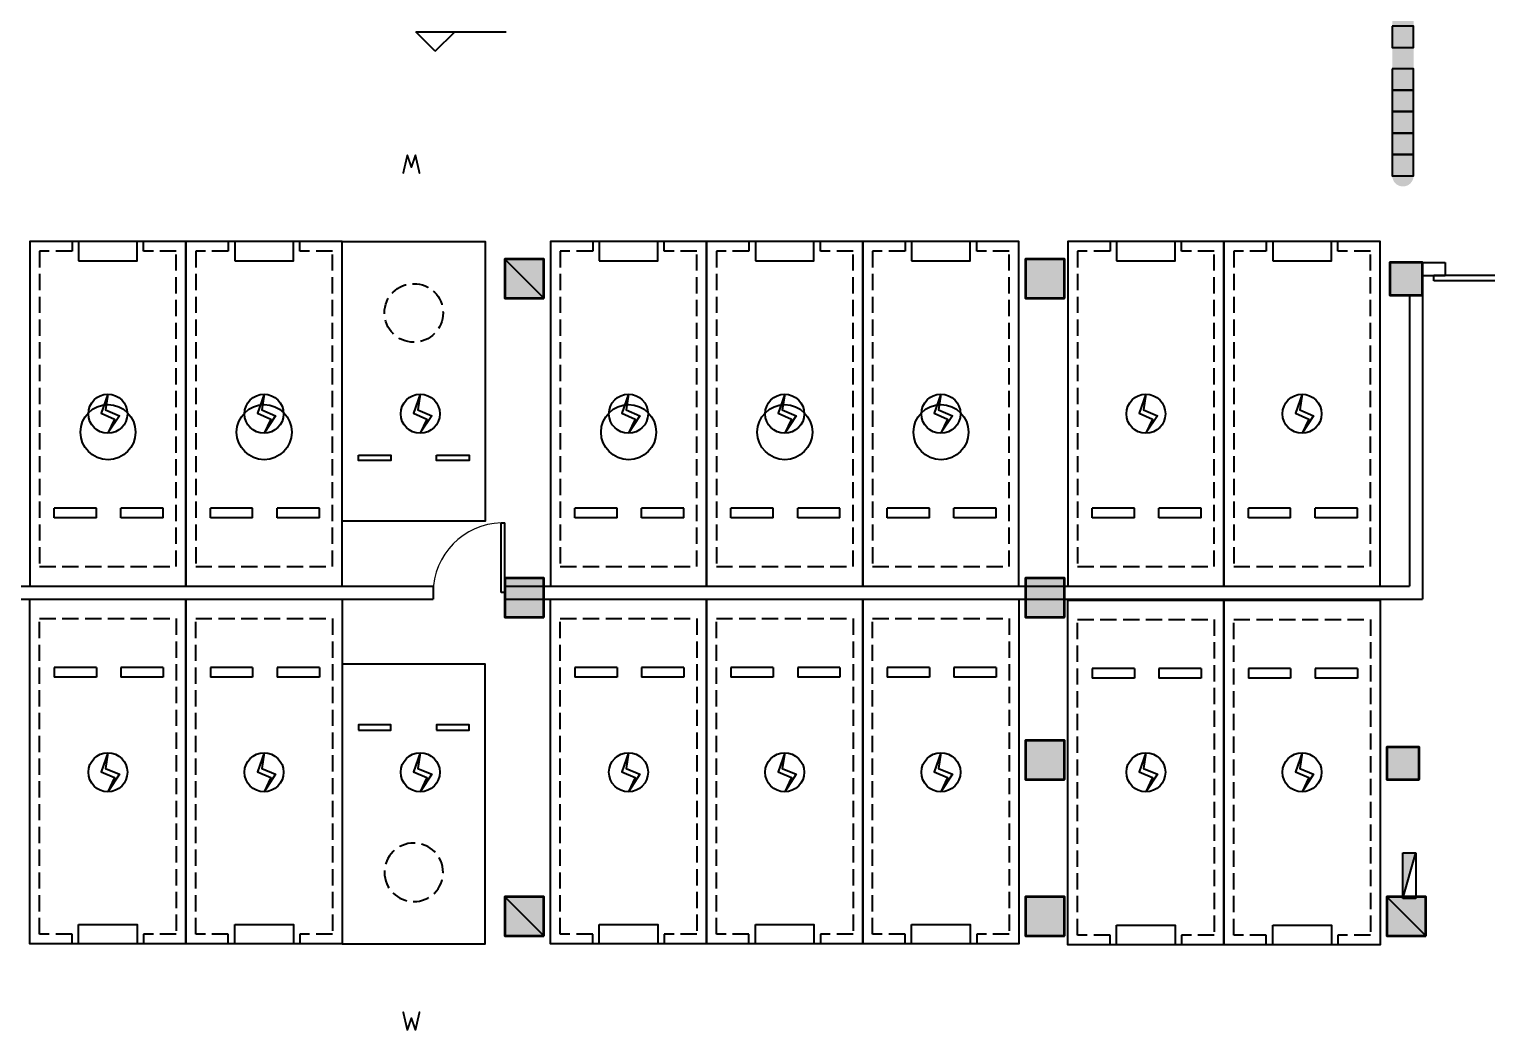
# Model space of a CAD drawing. Extents: x 512858 to 514372, y -232486 to -231710.
# Drawn here: x 512946.51 to 512968.91, y -232115.56 to -232100.16 of the extents above; entities that cross this region are included whole.
import ezdxf
from ezdxf.enums import TextEntityAlignment as Align

# ---------------------------------------------------------------- set-up
doc = ezdxf.new("R2010")
doc.units = 0
doc.header["$LTSCALE"] = 1000
for name, pattern in [('B1F_车位$0$__DASH', [0.35, 0.25, -0.1]), ('B1F_车位$0$DASH', [0.35, 0.25, -0.1]), ('DASH', [0.35, 0.25, -0.1]), ('新块$0$__DASH', [0.35, 0.25, -0.1]), ('新块$0$DASH', [0.35, 0.25, -0.1])]:
    doc.linetypes.add(name, pattern=pattern)
doc.layers.get('0').update_dxf_attribs({"color": 252})
for name, color, linetype in [('_0', 252, 'Continuous'), ('A-ANNO-HATC-PATT', 252, 'Continuous'), ('A-ANNO-LEVL', 252, 'Continuous'), ('A-COLU-CONC', 252, 'Continuous'), ('A-DOOR-FIRE', 252, 'Continuous'), ('A-WALL-BLOK', 252, 'Continuous'), ('AA-WALL', 252, 'Continuous'), ('AD-普通车位', 252, 'Continuous'), ('B1F_车位$0$A-PARK-W', 252, 'Continuous'), ('B1F_车位$0$AD-微型车位', 252, 'B1F_车位$0$DASH'), ('B1F_车位$0$P-减速带', 252, 'Continuous'), ('新块$0$A-PARK-D', 252, 'Continuous'), ('新块$0$AD-普通车位', 252, '新块$0$DASH')]:
    doc.layers.add(name, color=color, linetype=linetype)
for name, color, linetype, lineweight in [('P-FIRE-FH', 252, 'Continuous', 25), ('s-colu-cons', 252, 'Continuous', 35), ('S-COLU-HATC', 252, 'Continuous', 25)]:
    doc.layers.add(name, color=color, linetype=linetype, lineweight=lineweight)
doc.layers.add('数车位', color=252, linetype='Continuous', plot=False)
doc.styles.add('B1F_车位$0$CADReader_TextStyle', font='tssdeng.shx', dxfattribs={"height": 0.2, "bigfont": 'gbcbig.shx'})

# ---------------------------------------------------------------- blocks, each defined once
blk = doc.blocks.new('新块$0$A$C0EC85F9A')
at = {"layer": '新块$0$A-PARK-D'}
for p, q in [((1024.865119934082, 1200.108159065247), (374.865119934082, 1200.108155250549)), ((374.8651123046875, 1050.108156204224), (374.865119934082, 1200.108155250549)), ((1024.865119934082, 1050.108158111572), (1024.865119934082, 1200.108159065247)), ((2049.865119934082, 1200.108160018921), (1399.865112304688, 1200.108158111572)), ((1399.865127563477, 1050.108156204224), (1399.865112304688, 1200.108158111572)), ((2049.865127563477, 1050.108158111572), (2049.865119934082, 1200.108160018921)), ((1024.865119934082, 1050.108158111572), (374.8651123046875, 1050.108156204224)), ((2049.865127563477, 1050.108158111572), (1399.865127563477, 1050.108156204224))]:
    blk.add_line(p, q, dxfattribs=at)
for points in [[(2400, 9.536743164e-07), (2400.000007629395, 5300), (7.6293945312e-06, 5300), (0, 0)], [(750.0000076293945, 5000.000000953674), (1650.000015258789, 5000.000000953674), (1650, 5299.999997138977), (750, 5299.999999046326)]]:
    blk.add_lwpolyline(points, close=True, dxfattribs=at)
at = {"layer": '新块$0$A-PARK-D', "linetype": '新块$0$__DASH'}
blk.add_lwpolyline([(650, 5300.000000953674), (650.0000076293945, 5150), (150, 5150.000000953674), (150.0000076293945, 300), (2250.000007629395, 300.0000009536743), (2250.000015258789, 5150), (1750.000007629395, 5150), (1750.000007629395, 5300.000000953674)], dxfattribs=at)
blk = doc.blocks.new('新块$0$dfghgfhfghg')
at = {"layer": '新块$0$A-PARK-D', "extrusion": (-1.872561112644678e-08, 1.87406039580014e-20, 0.9999999999999999), "rotation": 8.24447464e-08}
blk.add_blockref('新块$0$A$C0EC85F9A', (-1200.000000011176, -2800.000008820101, -2.2470733351e-05), dxfattribs=at)
blk = doc.blocks.new('A$C040F5B7D')
at = {"layer": '新块$0$AD-普通车位', "extrusion": (2.154672387120172e-06, 6.254128229541402e-07, -0.9999999999974832), "zscale": -1}
blk.add_blockref('新块$0$dfghgfhfghg', (-1200.000486263942, 2799.99967507812, 0.0051262731014366), dxfattribs=at)
blk = doc.blocks.new('CHEWEI')
at = {"layer": 'AD-普通车位', "extrusion": (0, 0, -1), "zscale": -1}
for p in [(-610783.1018261085, 180398.4526421683, -0.0033146879610462), (-613183.1018261095, 180398.4526421742, -0.0033146879610462), (-618783.1018261092, 180398.4526421549), (-621183.1018261102, 180398.4526421608), (-623583.1018261111, 180398.4526421667), (-626733.101826123, 180398.4526421608, -0.0080814814530288), (-629133.1018261239, 180398.4526421667, -0.0080814814530288)]:
    blk.add_blockref('A$C040F5B7D', p, dxfattribs=at)
at = {"layer": 'AD-普通车位', "extrusion": (0, 0, -1), "xscale": -1, "zscale": -1, "rotation": 180}
for p in [(-610783.1018261092, 180198.3585745266), (-613183.1018261102, 180198.3585745208), (-618783.1018261099, 180198.3585745463, 0.0033146879610461), (-621183.1018261109, 180198.3585745405, 0.0033146879610461), (-623583.1018261118, 180198.3585745346, 0.0033146879610461), (-626733.1018261223, 180184.6589528137, -0.0032863617075262), (-629133.1018261232, 180184.6589528078, -0.0032863617075262)]:
    blk.add_blockref('A$C040F5B7D', p, dxfattribs=at)
blk = doc.blocks.new('电动车')
at = {"layer": 'B1F_车位$0$A-PARK-W'}
for points in [[(625881.3127244372, 295771.7837683511), (625779.1904470803, 295479.8799666952), (625983.6286609786, 295390.3887376297), (625881.3127244372, 295171.7837683511)], [(625881.3127244371, 295771.7837683511), (625844.7634110507, 295529.8799666952), (626057.7715200944, 295440.3887376297), (625881.3127244372, 295171.7837683511)]]:
    blk.add_lwpolyline(points, dxfattribs=at)
blk.add_circle((625881.3127244372, 295471.7837683511), 300, dxfattribs=at)
blk = doc.blocks.new('B1F_车位$0$A$C7DEF2C06')
at = {"layer": 'B1F_车位$0$A-PARK-W', "ltscale": 1000}
for points in [[(-1100.000007629395, 4300), (1099.999992370605, 4300), (1099.999992370605, 0), (-1100.000007629395, 0)], [(-850.0000152587891, 1013.545161247253), (-350.0000076293945, 1013.545161247253), (-350.0000076293945, 933.5451612472534), (-850.0000076293945, 933.5451622009277)], [(349.9999923706055, 1013.545162200928), (849.9999923706055, 1013.545162200928), (849.9999923706055, 933.5451622009277), (349.9999923706055, 933.5451612472534)]]:
    blk.add_lwpolyline(points, close=True, dxfattribs=at)
at = {"layer": 'B1F_车位$0$A-PARK-W', "linetype": 'B1F_车位$0$__DASH'}
blk.add_circle((-7.6293945312e-06, 3200), 449.9999999999999, dxfattribs=at)
at = {"layer": 'B1F_车位$0$A-PARK-W', "style": 'B1F_车位$0$CADReader_TextStyle'}
blk.add_text('W', height=299.9999999999999, rotation=180, dxfattribs=at).set_placement((123.4111938476562, 5727.089138031006), align=Align.BOTTOM_LEFT)
blk = doc.blocks.new('B1F_车位$0$微型车停车位')
at = {"layer": 'B1F_车位$0$A-PARK-W', "ltscale": 1000, "extrusion": (2.154753655893724e-06, 3.684343053156277e-06, -0.9999999999908914), "rotation": 179.999998871306}
blk.add_blockref('B1F_车位$0$A$C7DEF2C06', (-0.0002601499170256, 4299.998865311438), dxfattribs=at)
blk = doc.blocks.new('$TwtSys$00000434')
for p, q in [((-0.5, 0.5), (-0.5, -0.5)), ((-0.5, -0.5), (0.5, 0.5)), ((0.5, 0.5), (-0.5, 0.5)), ((0.5, -0.5), (0.5, 0.5)), ((-0.5, -0.5), (0.5, -0.5))]:
    blk.add_line(p, q)
blk.add_solid([(0.5, -0.5), (0.5, 0.5), (-0.5, -0.5)])
blk = doc.blocks.new('A$C3CF8769D')
at = {"layer": 'P-FIRE-FH', "xscale": -700.0000000000001, "yscale": 200.0000000000001, "zscale": 700, "rotation": 270}
blk.add_blockref('$TwtSys$00000434', (99168.54657849295, -46674.90696583712), dxfattribs=at)
blk = doc.blocks.new('B1F_车位$0$减速垄')
at = {"layer": 'B1F_车位$0$P-减速带'}
for points in [[(180.2115401390474, 180.4116978887469), (180.612077946309, -180.4116978850216, -1)], [(4149.268893503119, 184.81761376746), (4149.669431310613, -176.0057820044458, 1)]]:
    blk.add_hatch(color=253, dxfattribs=at).paths.add_polyline_path(points)
at = {"layer": 'B1F_车位$0$P-减速带', "color": 253, "const_width": 0.2237249616022433}
blk.add_lwpolyline([(180.6120779456105, -180.4116978850216, -1), (180.2115401383489, 180.4116978887469)], format="xyb", dxfattribs=at)
at = {"layer": 'B1F_车位$0$P-减速带', "color": 8}
for points in [[(180.6120779456105, -180.4116978850216), (541.4354737184476, -180.0111600793898), (541.0349359109532, 180.8122356943786), (180.2115401383489, 180.4116978887469)], [(902.2588694640435, -179.6106222718954), (1263.082265236648, -179.2100844625384), (1262.681727429386, 181.6133113093674), (901.858331656782, 181.212773501873)], [(1623.905660982709, -178.809546655044), (1984.729056755314, -178.4090088494122), (1984.328518947819, 182.4143869224936), (1623.505123174982, 182.0138491168618)], [(2345.55245250091, -178.0084710419178), (2706.375848273747, -177.6079332344234), (2705.975310466019, 183.215462539345), (2345.151914693415, 182.8149247318506)], [(3067.199244018644, -177.2073954287916), (3428.022639791481, -176.8068576194346), (3427.622101983987, 184.0165381524712), (3066.798706211383, 183.6160003449768)], [(3788.846035537077, -176.4063198119402), (4149.669431309914, -176.0057820044458), (4149.26889350242, 184.81761376746), (3788.445497729816, 184.4170759599656)]]:
    blk.add_lwpolyline(points, close=True, dxfattribs=at)
at = {"layer": 'B1F_车位$0$P-减速带', "color": 253}
for points in [[(2706.375848273514, -177.6079332344234), (3067.199244018644, -177.2073954287916), (3066.798706211383, 183.6160003449768), (2705.975310465787, 183.215462539345)], [(3428.022639791481, -176.8068576212972), (3788.846035537077, -176.4063198119402), (3788.445497729816, 184.4170759599656), (3427.622101983987, 184.0165381524712)]]:
    blk.add_lwpolyline(points, close=True, dxfattribs=at)
at = {"layer": 'B1F_车位$0$P-减速带', "color": 8}
for points in [[(180.2115401383489, 180.4116978887469), (541.034935911186, 180.8122356943786), (180.6120779458433, -180.4116978850216), (541.4354737184476, -180.0111600793898)], [(901.8583316563163, 181.212773501873), (1262.681727429619, 181.6133113093674), (902.2588694635779, -179.6106222718954), (1263.082265236881, -179.2100844625384)], [(1623.505123174749, 182.0138491168618), (1984.328518948052, 182.4143869224936), (1623.905660982011, -178.809546655044), (1984.729056755314, -178.4090088494122)], [(2345.15191469295, 182.8149247318506), (2705.975310466485, 183.215462539345), (2345.552452500444, -178.0084710419178), (2706.375848273747, -177.6079332344234)], [(3066.798706211615, 183.6160003449768), (3427.62210198422, 184.0165381524712), (3067.19924401911, -177.2073954287916), (3428.022639791481, -176.8068576194346)], [(3788.445497729816, 184.4170759599656), (4149.268893502885, 184.81761376746), (3788.846035537077, -176.4063198119402), (4149.669431310147, -176.0057820044458)]]:
    blk.add_solid(points, dxfattribs=at)
at = {"layer": 'B1F_车位$0$P-减速带', "color": 253}
for points in [[(541.034935911186, 180.8122356943786), (901.8583316563163, 181.212773501873), (541.4354737184476, -180.0111600793898), (902.2588694635779, -179.6106222718954)], [(1262.681727429386, 181.6133113093674), (1623.505123174749, 182.0138491168618), (1263.082265236881, -179.210084464401), (1623.905660982011, -178.809546655044)], [(1984.328518947819, 182.4143869224936), (2345.15191469295, 182.8149247318506), (1984.729056755081, -178.4090088494122), (2345.552452500444, -178.0084710419178)], [(2705.975310466485, 183.215462539345), (3066.798706211615, 183.6160003449768), (2706.375848273979, -177.6079332344234), (3067.19924401911, -177.2073954287916)], [(3427.62210198422, 184.0165381524712), (3788.44549772935, 184.4170759599656), (3428.022639791481, -176.8068576194346), (3788.846035536844, -176.4063198119402)]]:
    blk.add_solid(points, dxfattribs=at)
blk = doc.blocks.new('A$C5B776904')
at = {"layer": 'S-COLU-HATC'}
for points in [[(85968.61968148779, -37899.99999476271), (85968.61968148779, -37299.99999476271), (85368.61968148779, -37299.99999476271), (85368.61968148779, -37899.99999476271)], [(93968.6196814878, -37899.99999476271), (93968.6196814878, -37299.99999476271), (93368.6196814878, -37299.99999476271), (93368.6196814878, -37899.99999476271)], [(99468.6196814878, -37349.99999476282), (98968.6196814878, -37349.99999476271), (98968.6196814878, -37849.99999476282), (99468.6196814878, -37849.99999476282)], [(85968.61968148779, -42799.99999476271), (85968.61968148779, -42199.99999476271), (85368.61968148779, -42199.99999476271), (85368.61968148779, -42799.99999476271)], [(93968.6196814878, -42799.99999476271), (93968.6196814878, -42199.99999476271), (93368.6196814878, -42199.99999476271), (93368.6196814878, -42799.99999476271)], [(93968.6196814878, -45299.99999476271), (93968.6196814878, -44699.99999476271), (93368.6196814878, -44699.99999476271), (93368.6196814878, -45299.99999476271)], [(99418.6196814878, -45299.99999476271), (99418.6196814878, -44799.99999476271), (98918.6196814878, -44799.99999476271), (98918.6196814878, -45299.99999476271)], [(85968.61968148779, -47699.99999476271), (85968.61968148779, -47099.99999476271), (85368.61968148779, -47099.99999476271), (85368.61968148779, -47699.99999476271)], [(93968.6196814878, -47699.99999476271), (93968.6196814878, -47099.99999476271), (93368.6196814878, -47099.99999476271), (93368.6196814878, -47699.99999476271)], [(99518.6196814878, -47100.46621850948), (98918.6196814878, -47099.99999476271), (98918.6196814878, -47699.99999476271), (99518.61701549916, -47699.99999476271)]]:
    blk.add_hatch(color=256, dxfattribs=at).paths.add_polyline_path(points)
at = {"linetype": 'ByBlock'}
for p, q in [((85368.6170156924, -37299.99999476282), (85968.61968148779, -37899.99999476282)), ((85368.61968148779, -47099.99999476271), (85968.61968148779, -47699.99999476271)), ((98918.6196814878, -47099.99999476271), (99518.61701549916, -47699.99999476271))]:
    blk.add_line(p, q, dxfattribs=at)
at = {"layer": 's-colu-cons'}
for points in [[(85968.61968148779, -37899.99999476271), (85968.61968148779, -37299.99999476271), (85368.61968148779, -37299.99999476271), (85368.61968148779, -37899.99999476271)], [(93968.6196814878, -37899.99999476271), (93968.6196814878, -37299.99999476271), (93368.6196814878, -37299.99999476271), (93368.6196814878, -37899.99999476271)], [(99468.6196814878, -37849.99999476271), (99468.6196814878, -37349.99999476271), (98968.6196814878, -37349.99999476271), (98968.6196814878, -37849.99999476271)], [(85968.61968148779, -42799.99999476271), (85968.61968148779, -42199.99999476271), (85368.61968148779, -42199.99999476271), (85368.61968148779, -42799.99999476271)], [(93968.6196814878, -42799.99999476271), (93968.6196814878, -42199.99999476271), (93368.6196814878, -42199.99999476271), (93368.6196814878, -42799.99999476271)], [(93968.6196814878, -45299.99999476271), (93968.6196814878, -44699.99999476271), (93368.6196814878, -44699.99999476271), (93368.6196814878, -45299.99999476271)], [(99418.6196814878, -45299.99999476271), (99418.6196814878, -44799.99999476271), (98918.6196814878, -44799.99999476271), (98918.6196814878, -45299.99999476271)], [(85968.61968148779, -47699.99999476271), (85968.61968148779, -47099.99999476271), (85368.61968148779, -47099.99999476271), (85368.61968148779, -47699.99999476271)], [(93968.6196814878, -47699.99999476271), (93968.6196814878, -47099.99999476271), (93368.6196814878, -47099.99999476271), (93368.6196814878, -47699.99999476271)], [(99518.6196814878, -47699.99999476271), (99518.6196814878, -47099.99999476271), (98918.6196814878, -47099.99999476271), (98918.6196814878, -47699.99999476271)]]:
    blk.add_lwpolyline(points, close=True, dxfattribs=at)
blk = doc.blocks.new('$DorLib2D$00000126')
at = {"color": 0, "linetype": 'Continuous'}
for p, q in [((-0.5319999999956053, 0.5), (-0.5319999999956053, 0.900000000000091)), ((0.5320000000047003, 0.900000000000091), (0.5320000000047003, 0.5000000000002274))]:
    blk.add_line(p, q, dxfattribs=at)
at = {"color": 0, "linetype": 'DASH'}
for p, q in [((-0.5319999999956053, 0.900000000000091), (0.5320000000047003, 0.900000000000091)), ((-0.5319999999956053, 0.5), (0.5320000000047003, 0.5000000000002274))]:
    blk.add_line(p, q, dxfattribs=at)
blk = doc.blocks.new('$DorLib2D$00000001')
for p, q in [((0.45, 0.9750000000000001), (0.5000000000000002, 0.9750000000000001)), ((0.45, 0), (0.45, 0.9750000000000001)), ((0.5, 0), (0.5, 0.9750000000000001)), ((0.5, 0), (0.45, 0))]:
    blk.add_line(p, q)
at = {"lineweight": 13}
blk.add_arc((0.475, 0), 0.975, 91.4692835813538, 180, dxfattribs=at)
blk = doc.blocks.new('B-BZZ')
at = {"layer": 'A-ANNO-HATC-PATT'}
for points in [[(615873.8170093148, -64027.6197629816), (615873.8170093148, -64627.6197629816), (616473.8170093148, -64627.6197629816), (616473.8170093148, -64027.6197629816)], [(623873.8170093148, -64027.6197629816), (623873.8170093148, -64627.6197629816), (624473.8170093148, -64627.6197629816), (624473.8170093148, -64027.6197629816)], [(629473.8170093148, -64077.6197629816), (629473.8170093148, -64577.6197629816), (629973.8170093148, -64577.6197629816), (629973.8170093148, -64077.6197629816)], [(615873.8170093148, -68927.6197629816), (615873.8170093148, -69527.6197629816), (616473.8170093148, -69527.6197629816), (616473.8170093148, -68927.6197629816)], [(623873.8170093148, -68927.6197629816), (623873.8170093148, -69527.6197629816), (624473.8170093148, -69527.6197629816), (624473.8170093148, -68927.6197629816)], [(623873.8170093148, -71427.6197629816), (623873.8170093148, -72027.6197629816), (624473.8170093148, -72027.6197629816), (624473.8170093148, -71427.6197629816)], [(629423.8170093112, -71527.61976297916), (629423.8170093544, -72027.61976296507), (629923.8170093396, -72027.61976299336), (629923.8170093228, -71527.61976295593)], [(615873.8170093148, -73827.6197629816), (615873.8170093148, -74427.6197629816), (616473.8170093148, -74427.6197629816), (616473.8170093148, -73827.6197629816)], [(623873.8170093148, -73827.6197629816), (623873.8170093148, -74427.6197629816), (624473.8170093148, -74427.6197629816), (624473.8170093148, -73827.6197629816)], [(629423.8170093152, -73827.61976299091), (629423.8170093042, -74427.61976298754), (630023.8170092948, -74427.6197629454), (630023.8170093076, -73827.61976300157)]]:
    blk.add_hatch(color=256, dxfattribs=at).paths.add_polyline_path(points, flags=17)
at = {"layer": 'A-COLU-CONC'}
for points in [[(615873.8170093148, -64627.6197629816), (616473.8170093148, -64627.6197629816), (616473.8170093148, -64027.6197629816), (615873.8170093148, -64027.6197629816)], [(623873.8170093148, -64627.6197629816), (624473.8170093148, -64627.6197629816), (624473.8170093148, -64027.6197629816), (623873.8170093148, -64027.6197629816)], [(629473.8170093148, -64577.6197629816), (629973.8170093148, -64577.6197629816), (629973.8170093148, -64077.6197629816), (629473.8170093148, -64077.6197629816)], [(615873.8170093148, -69527.6197629816), (616473.8170093148, -69527.6197629816), (616473.8170093148, -68927.6197629816), (615873.8170093148, -68927.6197629816)], [(623873.8170093148, -69527.6197629816), (624473.8170093148, -69527.6197629816), (624473.8170093148, -68927.6197629816), (623873.8170093148, -68927.6197629816)], [(623873.8170093148, -72027.6197629816), (624473.8170093148, -72027.6197629816), (624473.8170093148, -71427.6197629816), (623873.8170093148, -71427.6197629816)], [(629423.8170093544, -72027.61976296507), (629923.8170093396, -72027.61976299336), (629923.8170093228, -71527.61976295593), (629423.8170093112, -71527.61976297916)], [(615873.8170093148, -74427.6197629816), (616473.8170093148, -74427.6197629816), (616473.8170093148, -73827.6197629816), (615873.8170093148, -73827.6197629816)], [(623873.8170093148, -74427.6197629816), (624473.8170093148, -74427.6197629816), (624473.8170093148, -73827.6197629816), (623873.8170093148, -73827.6197629816)], [(629423.8170093042, -74427.61976298754), (630023.8170092948, -74427.6197629454), (630023.8170093076, -73827.61976300157), (629423.8170093152, -73827.61976299091)]]:
    blk.add_lwpolyline(points, close=True, dxfattribs=at)

msp = doc.modelspace()

# ---------------------------------------------------------------- linework, layer by layer
at = {"layer": 'A-ANNO-LEVL', "color": 252}
for p, q in [((512952.7508724215, -232100.4994239194), (512952.4508724216, -232100.1994239194)), ((512952.4508724216, -232100.1994239194), (512953.8407185754, -232100.1994239194)), ((512952.7508724215, -232100.4994239194), (512953.0508724215, -232100.1994239194))]:
    msp.add_line(p, q, dxfattribs=at)
at = {"layer": 'A-WALL-BLOK', "color": 252}
for p, q in [((512967.9205499066, -232103.7485288207), (512968.2705499066, -232103.7485288207)), ((512967.9205499066, -232103.7485288207), (512967.9205499066, -232103.9485288207)), ((512967.9205499066, -232103.9485288207), (512968.2705499066, -232103.9485288207)), ((512967.7205499066, -232104.2485288207), (512967.7205499066, -232108.7235288207)), ((512967.9205499066, -232104.2485288207), (512967.7205499066, -232104.2485288207)), ((512967.9205499066, -232104.2485288207), (512967.9205499066, -232108.9235288207)), ((512932.332963024, -232108.7235288207), (512952.7205499065, -232108.7235288207)), ((512953.8205499066, -232108.7235288207), (512967.7205499066, -232108.7235288207)), ((512932.332963024, -232108.9235288207), (512952.7205499065, -232108.9235288207)), ((512953.8205499066, -232108.9235288207), (512967.9205499066, -232108.9235288207))]:
    msp.add_line(p, q, dxfattribs=at)
for points in [[(512968.2705499066, -232103.7485288207), (512968.2705499066, -232103.9485288207)], [(512952.7205499065, -232108.7235288207), (512952.7205499065, -232108.9235288207)], [(512953.8205499066, -232108.7235288207), (512953.8205499066, -232108.9235288207)]]:
    msp.add_lwpolyline(points, dxfattribs=at)
at = {"layer": '数车位', "color": 252}
for centre in [(512947.7227873058, -232106.3562229448, 6.9141526648e-06), (512950.1227928196, -232106.3562229448, 6.9141526648e-06), (512955.7227873058, -232106.3562229483, 8.725736964e-06), (512958.1227873058, -232106.3562229448, 3.5994647038e-06), (512960.5227873058, -232106.3562229483, 3.5994647016e-06)]:
    msp.add_circle(centre, 0.4231442279880867, dxfattribs=at)

# ---------------------------------------------------------------- block references
at = {"color": 252, "xscale": 0.001, "yscale": 0.001, "zscale": 0.001}
for name, p in [('CHEWEI', (512338.1374485667, -232289.1218877299)), ('电动车', (512321.8392371822, -232401.5452191898, 4.9720319419e-06)), ('电动车', (512324.2392371821, -232401.5452191864, 4.972031944e-06)), ('电动车', (512326.6392371822, -232401.5452191898, 4.9720319419e-06)), ('电动车', (512329.8392371822, -232401.5452191898, 1.6573439808e-06)), ('电动车', (512332.2392371821, -232401.5452191864, 1.657343983e-06)), ('电动车', (512334.6392371822, -232401.5452191898, 1.6573439808e-06)), ('电动车', (512337.7892371822, -232401.5452191898, 9.7388254339e-06)), ('电动车', (512340.1892371821, -232401.5452191864, 4.6125531736e-06)), ('电动车', (512321.8392371822, -232407.0565195715, 1.3261914661e-06)), ('电动车', (512324.2392371821, -232407.0565195681, 1.3261914683e-06)), ('电动车', (512326.6392371822, -232407.0565195715, 1.3261914661e-06)), ('电动车', (512329.8392371822, -232407.0565195715, -1.9884964949e-06)), ('电动车', (512332.2392371821, -232407.0565195681, -1.9884964928e-06)), ('电动车', (512334.6392371822, -232407.0565195715, -1.9884964949e-06)), ('电动车', (512337.7892371822, -232407.0565195715, 6.0929849581e-06)), ('电动车', (512340.1892371821, -232407.0565195681, 9.667126979e-07))]:
    msp.add_blockref(name, p, dxfattribs=at)
at = {"layer": '_0', "color": 252, "xscale": 0.001, "yscale": 0.001, "zscale": 0.001}
for name, p in [('A$C5B776904', (512868.4527887804, -232066.3985288259)), ('A$C3CF8769D', (512868.5520006623, -232066.4985288207))]:
    msp.add_blockref(name, p, dxfattribs=at)
at = {"layer": 'A-DOOR-FIRE', "color": 252, "zscale": 0.2}
for name, p, xscale, yscale in [('$DorLib2D$00000126', (512971.0205499066, -232103.8485288207), -5.5, -0.2), ('$DorLib2D$00000001', (512953.2705499065, -232108.8235288207), 1.1, 1.1)]:
    msp.add_blockref(name, p, dxfattribs=dict(at, xscale=xscale, yscale=yscale))
at = {"layer": 'AA-WALL', "color": 252, "xscale": 0.001, "yscale": 0.001, "zscale": 0.001}
msp.add_blockref('B-BZZ', (512337.9467328973, -232039.6709090577), dxfattribs=at)
at = {"layer": 'B1F_车位$0$AD-微型车位', "color": 252, "extrusion": (2.154753657797612e-06, -3.684343052042807e-06, -0.9999999999908914), "xscale": 0.001, "yscale": 0.001, "zscale": 0.001, "rotation": 180}
msp.add_blockref('B1F_车位$0$微型车停车位', (-512952.4205483789, -232103.4234309267, 1.960433236845551), dxfattribs=at)
at = {"layer": 'B1F_车位$0$AD-微型车位', "color": 252, "extrusion": (2.154753657797612e-06, 3.684343052042807e-06, -0.9999999999908914), "xscale": -0.001, "yscale": 0.001, "zscale": 0.001}
msp.add_blockref('B1F_车位$0$微型车停车位', (-512952.4205483789, -232114.223530166, 0.2500994893051426), dxfattribs=at)
at = {"layer": 'B1F_车位$0$P-减速带', "color": 252, "xscale": 0.0009107163936434, "yscale": 0.0009107163936434, "zscale": 0.0009107163936434, "rotation": 269.9363979256362}
msp.add_blockref('B1F_车位$0$减速垄', (512967.6205499066, -232098.6354551684), dxfattribs=at)

doc.saveas('drawing.dxf')
